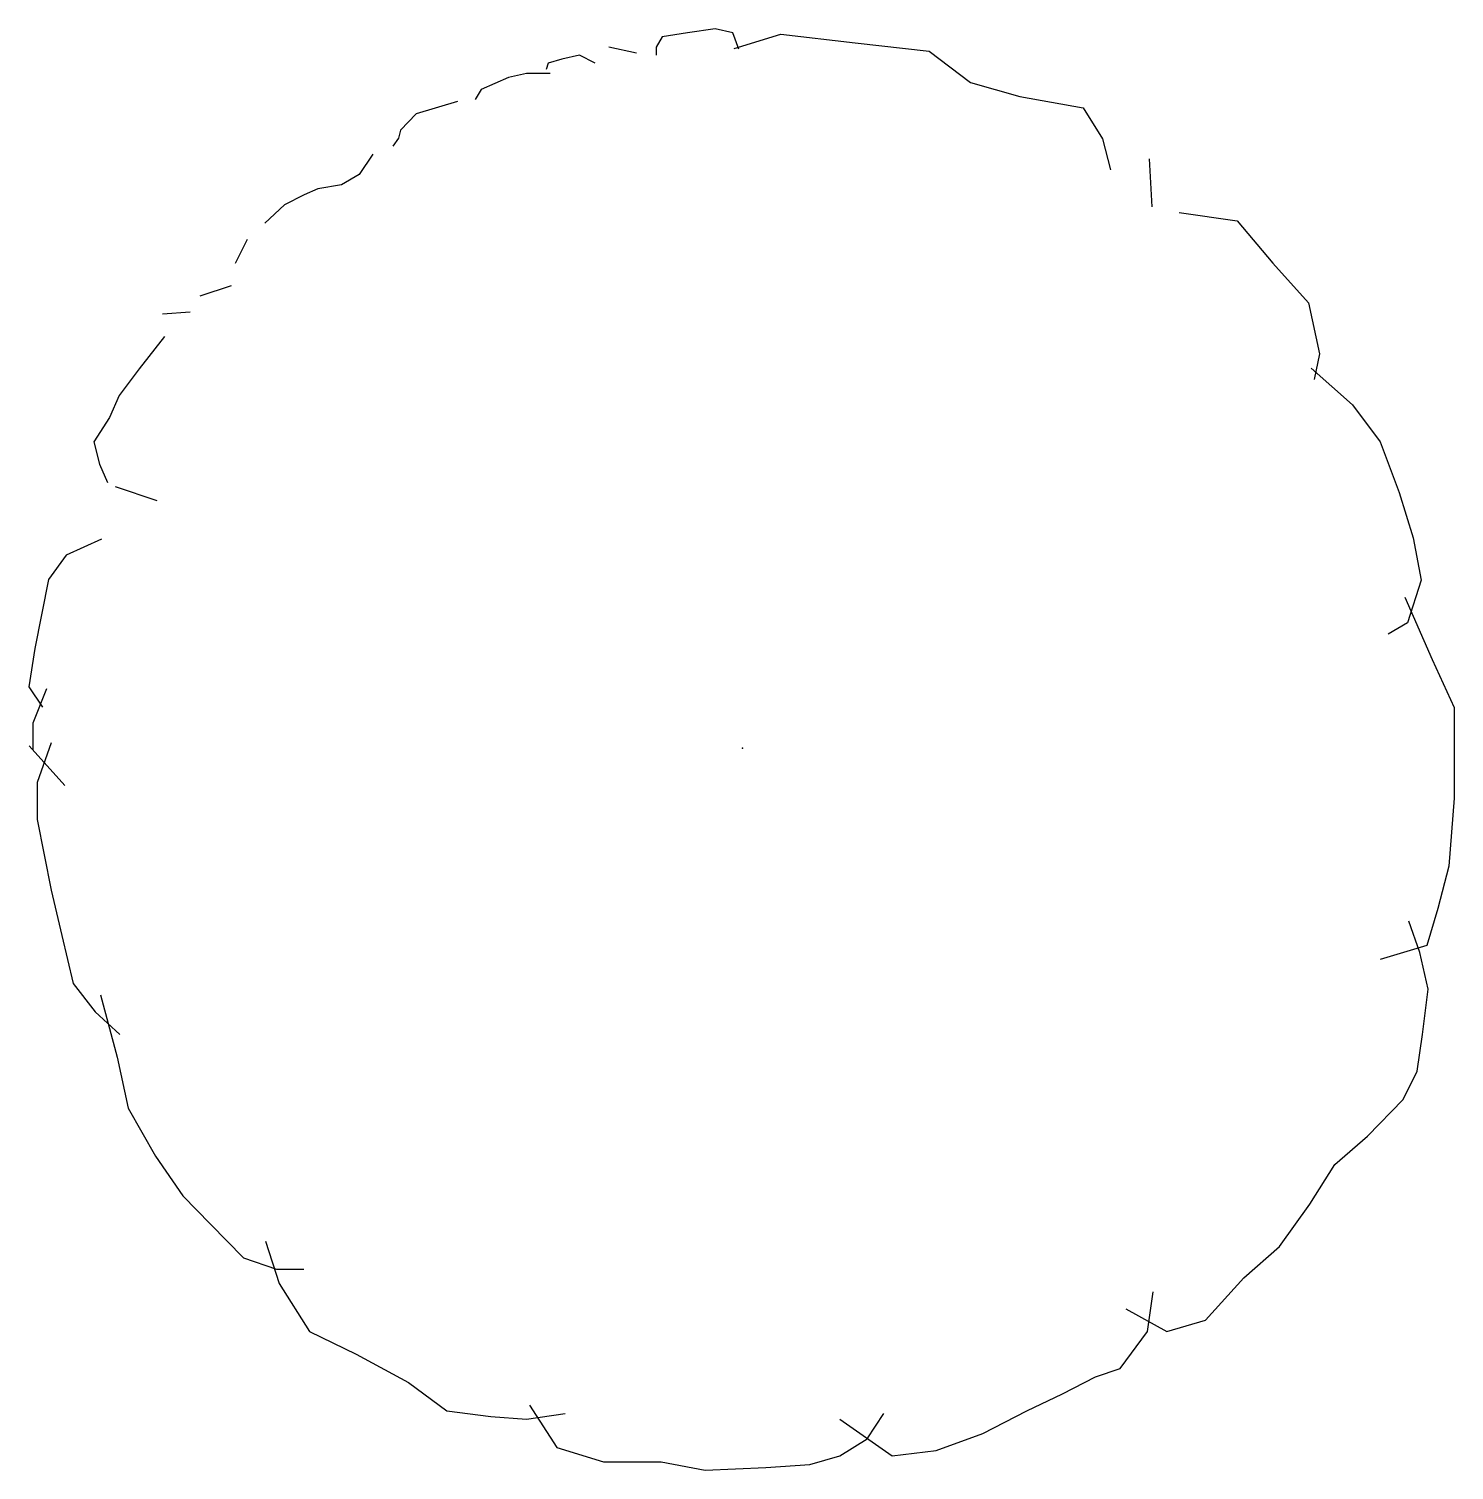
# Model space of a CAD drawing. Extents: x 341988 to 342987, y 67436 to 68446.
import ezdxf

# ---------------------------------------------------------------- set-up
doc = ezdxf.new("R2010")
doc.units = 0
doc.header["$MEASUREMENT"] = 0
doc.layers.get('0').update_dxf_attribs({"linetype": 'CONTINUOUS'})
doc.layers.add('ORIGIN', color=7, linetype='CONTINUOUS')

msp = doc.modelspace()

# ---------------------------------------------------------------- linework, layer by layer
at = {"color": 7, "linetype": 'CONTINUOUS'}
for p, q in [((342468.7, 68445.9), (342449.3, 68443.1)), ((342481.1, 68443.1), (342468.7, 68445.9)), ((342431.4, 68440.2), (342427.3, 68433.1)), ((342449.3, 68443.1), (342431.4, 68440.2)), ((342485.2, 68431.7), (342481.1, 68443.1)), ((342481.9, 68432.2), (342514.7, 68442.2)), ((342514.7, 68442.2), (342566.7, 68436.2)), ((342566.7, 68436.2), (342618.7, 68430.3)), ((342373.5, 68427.5), (342361.1, 68424.6)), ((342384.6, 68421.8), (342373.5, 68427.5)), ((342413.5, 68428.9), (342394.2, 68433.1)), ((342427.3, 68433.1), (342427.3, 68427.5)), ((342618.7, 68430.3), (342647.6, 68408.4)), ((342351.5, 68421.8), (342350.1, 68417.5)), ((342361.1, 68424.6), (342351.5, 68421.8)), ((342323.9, 68411.9), (342304.6, 68403.4)), ((342336.3, 68414.7), (342323.9, 68411.9)), ((342352.9, 68414.7), (342336.3, 68414.7)), ((342647.6, 68408.4), (342682.3, 68398.5)), ((342288.1, 68394.9), (342259.1, 68386.3)), ((342304.6, 68403.4), (342300.5, 68396.3)), ((342682.3, 68398.5), (342726.6, 68390.6)), ((342259.1, 68386.3), (342248.1, 68375)), ((342726.6, 68390.6), (342740.1, 68368.8)), ((342248.1, 68375), (342246.7, 68369.3)), ((342246.7, 68369.3), (342242.6, 68363.6)), ((342740.1, 68368.8), (342745.8, 68347)), ((342228.8, 68358), (342219.2, 68343.8)), ((342772.8, 68354.9), (342774.8, 68321.2)), ((342206.8, 68336.7), (342190.2, 68333.9)), ((342219.2, 68343.8), (342206.8, 68336.7)), ((342180.6, 68329.6), (342166.8, 68322.5)), ((342190.2, 68333.9), (342180.6, 68329.6)), ((342166.8, 68322.5), (342153, 68309.7)), ((342794, 68317.2), (342834.5, 68311.3)), ((342834.5, 68311.3), (342859.5, 68281.6)), ((342140.6, 68298.4), (342132.3, 68281.4)), ((342859.5, 68281.6), (342884.6, 68253.8)), ((342129.5, 68265.8), (342107.5, 68258.7)), ((342884.6, 68253.8), (342892.2, 68218.1)), ((342100.6, 68247.3), (342081.3, 68245.9)), ((342082.7, 68230.3), (342064.8, 68207.6)), ((342892.2, 68218.1), (342888.4, 68200.3)), ((342064.8, 68207.6), (342051, 68189.1)), ((342886.5, 68208.2), (342915.4, 68182.4)), ((342051, 68189.1), (342044.1, 68173.5)), ((342044.1, 68173.5), (342033.1, 68156.5)), ((342915.4, 68182.4), (342934.7, 68156.6)), ((342033.1, 68156.5), (342037.2, 68140.9)), ((342934.7, 68156.6), (342948.1, 68121)), ((342037.2, 68140.9), (342042.7, 68128.1)), ((342048.2, 68125.3), (342077.2, 68115.4)), ((342948.1, 68121), (342957.8, 68089.2)), ((342038.6, 68088.4), (342013.8, 68077.1)), ((342957.8, 68089.2), (342963.6, 68059.5)), ((342013.8, 68077.1), (342001.3, 68060.1)), ((342001.3, 68060.1), (341991.7, 68011.8)), ((342963.6, 68059.5), (342953.9, 68029.8)), ((342952, 68047.6), (342971.2, 68004)), ((342953.9, 68029.8), (342940.4, 68021.8)), ((341991.7, 68011.8), (341987.6, 67984.9)), ((342971.2, 68004), (342986.7, 67970.3)), ((341987.6, 67984.9), (341997.2, 67970.7)), ((342000, 67983.5), (341990.3, 67959.3)), ((342986.7, 67970.3), (342986.7, 67906.8)), ((341990.3, 67959.3), (341990.3, 67940.9)), ((341987.8, 67943.5), (342012.8, 67915.8)), ((342003.2, 67945.5), (341993.5, 67917.7)), ((341993.5, 67917.7), (341993.5, 67892)), ((342986.7, 67906.8), (342982.8, 67859.2)), ((341993.5, 67892), (342003.2, 67842.4)), ((342982.8, 67859.2), (342975.1, 67829.5)), ((342003.2, 67842.4), (342010.8, 67810.7)), ((342975.1, 67829.5), (342967.4, 67803.7)), ((342962.6, 67798.8), (342954.9, 67820.6)), ((342010.8, 67810.7), (342018.6, 67777)), ((342967.4, 67803.7), (342934.7, 67793.8)), ((342968.4, 67773), (342962.6, 67798.8)), ((342018.6, 67777), (342034, 67757.1)), ((342037.8, 67769), (342049.4, 67725.4)), ((342964.5, 67741.3), (342968.4, 67773)), ((342034, 67757.1), (342051.3, 67741.3)), ((342960.7, 67715.5), (342964.5, 67741.3)), ((342049.4, 67725.4), (342057.1, 67689.7)), ((342951, 67695.7), (342960.7, 67715.5)), ((342057.1, 67689.7), (342076.3, 67656)), ((342926, 67669.9), (342951, 67695.7)), ((342902.9, 67650.1), (342926, 67669.9)), ((342076.3, 67656), (342095.6, 67628.3)), ((342885.5, 67622.3), (342902.9, 67650.1)), ((342095.6, 67628.3), (342114.9, 67608.4)), ((342864.3, 67592.6), (342885.5, 67622.3)), ((342114.9, 67608.4), (342138, 67584.7)), ((342153.4, 67596.5), (342163.1, 67566.8)), ((342839.3, 67570.8), (342864.3, 67592.6)), ((342138, 67584.7), (342161.1, 67576.7)), ((342161.1, 67576.7), (342180.4, 67576.7)), ((342163.1, 67566.8), (342184.2, 67533.1)), ((342812.3, 67541), (342839.3, 67570.8)), ((342771.8, 67533.1), (342775.7, 67560.9)), ((342756.4, 67549), (342785.3, 67533.1)), ((342785.3, 67533.1), (342812.3, 67541)), ((342184.2, 67533.1), (342217, 67517.2)), ((342752.6, 67507.3), (342771.8, 67533.1)), ((342217, 67517.2), (342253.6, 67497.4)), ((342735.2, 67501.4), (342752.6, 67507.3)), ((342253.6, 67497.4), (342280.6, 67477.6)), ((342712.1, 67489.5), (342735.2, 67501.4)), ((342687.1, 67477.6), (342712.1, 67489.5)), ((342280.6, 67477.6), (342311.4, 67473.6)), ((342336.4, 67471.6), (342363.4, 67475.6)), ((342338.4, 67481.6), (342357.6, 67451.8)), ((342575.3, 67457.8), (342586.9, 67475.6)), ((342656.2, 67461.7), (342687.1, 67477.6)), ((342311.4, 67473.6), (342336.4, 67471.6)), ((342556.1, 67471.6), (342592.7, 67445.9)), ((342556.1, 67445.9), (342575.3, 67457.8)), ((342623.5, 67449.8), (342656.2, 67461.7)), ((342357.6, 67451.8), (342390.4, 67441.9)), ((342534.9, 67439.9), (342556.1, 67445.9)), ((342592.7, 67445.9), (342623.5, 67449.8)), ((342390.4, 67441.9), (342430.8, 67441.9)), ((342430.8, 67441.9), (342461.7, 67436)), ((342461.7, 67436), (342504.1, 67437.9)), ((342504.1, 67437.9), (342534.9, 67439.9))]:
    msp.add_line(p, q, dxfattribs=at)
at = {"layer": 'ORIGIN', "color": 170, "linetype": 'CONTINUOUS'}
msp.add_point((342487.8, 67941.8), dxfattribs=at)
msp.add_point((342487.8, 67941.8), dxfattribs=at)
msp.add_point((342487.8, 67941.8), dxfattribs=at)
msp.add_point((342487.8, 67941.8), dxfattribs=at)

doc.saveas('drawing.dxf')
